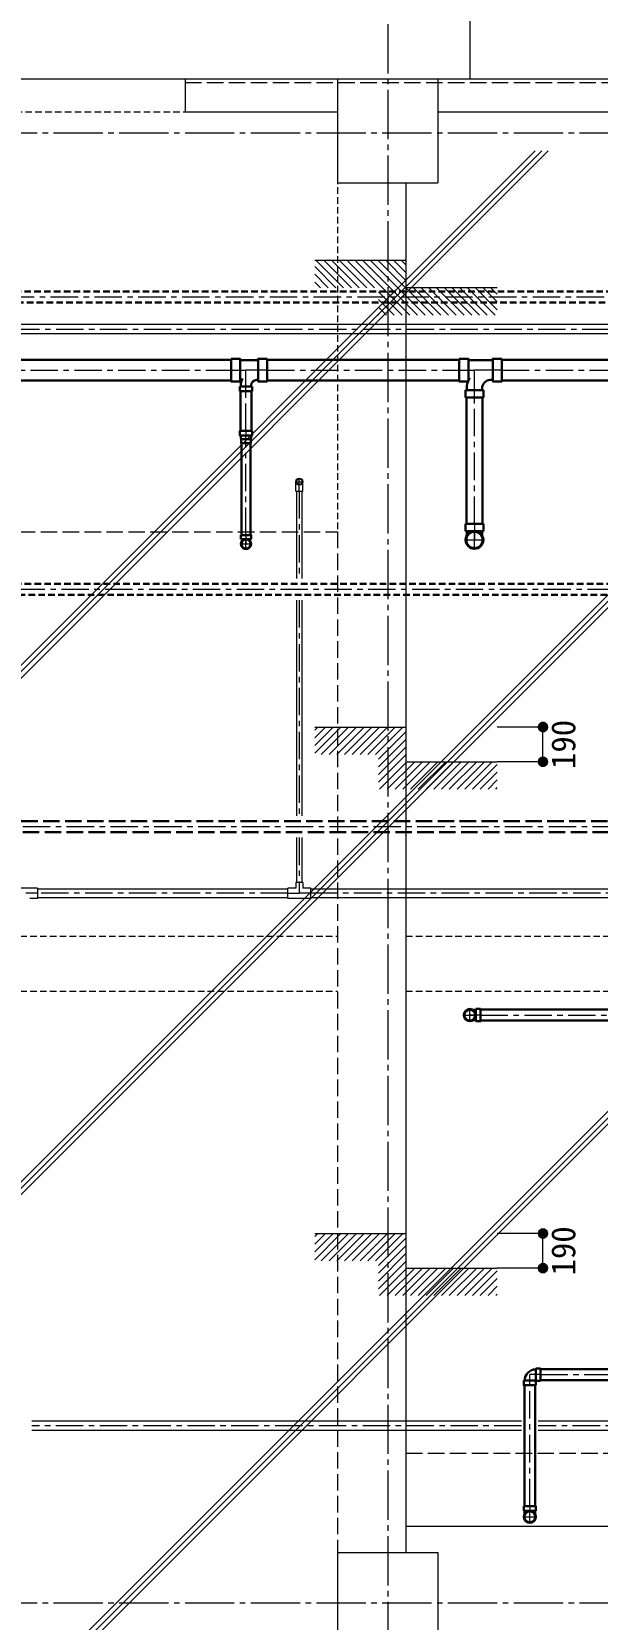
# Model space of a CAD drawing. Units: millimetres at full size. Extents: x -12803 to 120774, y -9413 to 101127.
# Drawn here: x 4799 to 7895, y 80592 to 89285 of the extents above; entities that cross this region are included whole.
import ezdxf
from ezdxf.enums import TextEntityAlignment as Align

# ---------------------------------------------------------------- set-up
doc = ezdxf.new("R2010")
doc.units = ezdxf.units.MM
doc.header["$LTSCALE"] = 30
for name, pattern in [('CHAIN1', [8, 5, -1, 1, -1]), ('CHAIN2', [12, 9, -1, 1, -1]), ('DASHED1', [1.8, 1.2, -0.6]), ('DASHED3', [4, 3, -1])]:
    doc.linetypes.add(name, pattern=pattern)
for name, color, linetype, lineweight in [('0-1_1-2', 7, 'Continuous', 15), ('0-9_1-1', 7, 'CHAIN2', 15), ('3-1_1-10', 7, 'Continuous', 15), ('9-1_配管－汚水１：硬質塩ビ管（ＤＶ）', 2, 'Continuous', 30), ('9-2_配管－給湯１２：ＨＴＬＰ（ＵＸ）', 3, 'Continuous', 20), ('9-3_配管－給水３：ＶＬＰ(ＶＤ)', 7, 'Continuous', 15)]:
    doc.layers.add(name, color=color, linetype=linetype, lineweight=lineweight)
doc.styles.add('ＭＳ ゴシック', font='')
doc.styles.get('ＭＳ ゴシック').set_extended_font_data('MS Gothic')

msp = doc.modelspace()

# ---------------------------------------------------------------- linework, layer by layer
at = {"layer": '0-1_1-2'}
for p, q in [((7198.23, 90032.27), (7198.23, 89027.27)), ((453.23, 89027.27), (32048.23, 89027.27)), ((5638.23, 89027.27), (5638.23, 88847.27)), ((7023.23, 89027.27), (7023.23, 88457.27)), ((5638.23, 88847.27), (6473.23, 88847.27)), ((7023.23, 88847.27), (12473.23, 88847.27)), ((6848.23, 88457.27), (6848.23, 80957.27)), ((6848.23, 81102.27), (12473.23, 81102.27)), ((6473.23, 80957.27), (6473.23, 77947.27))]:
    msp.add_line(p, q, dxfattribs=at)
at = {"layer": '0-1_1-2', "linetype": 'DASHED1'}
for p, q in [((6473.23, 89027.27), (6473.23, 86547.27)), ((4008.23, 88847.27), (5638.23, 88847.27)), ((848.23, 84332.27), (6473.23, 84332.27)), ((6848.23, 84332.27), (12573.23, 84332.27)), ((848.23, 84032.27), (6473.23, 84032.27)), ((6848.23, 84032.27), (12573.23, 84032.27))]:
    msp.add_line(p, q, dxfattribs=at)
at = {"layer": '0-1_1-2', "linetype": 'DASHED3'}
for p, q in [((5638.23, 89007.27), (31948.23, 89007.27)), ((4128.23, 86547.27), (6473.23, 86547.27)), ((6473.23, 86547.27), (6473.23, 80957.27)), ((6848.23, 81502.27), (12573.23, 81502.27))]:
    msp.add_line(p, q, dxfattribs=at)
at = {"layer": '0-1_1-2'}
for points in [[(6473.23, 89027.27), (6473.23, 88457.27), (7023.23, 88457.27)], [(6473.23, 80957.27), (7023.23, 80957.27), (7023.23, 80407.27)]]:
    msp.add_lwpolyline(points, dxfattribs=at)
at = {"layer": '0-9_1-1'}
for p, q in [((6748.23, 93287.27), (6748.23, 74432.27)), ((-3001.77, 88732.27), (42248.23, 88732.27)), ((-3001.77, 80682.27), (42248.23, 80682.27))]:
    msp.add_line(p, q, dxfattribs=at)
at = {"layer": '3-1_1-10'}
for p, q in [((1023.23, 76407.27), (13248.23, 88632.27)), ((1023.23, 76371.91), (13283.58, 88632.27)), ((4038.46, 85114.71), (7556.02, 88632.27)), ((4073.81, 85114.71), (7591.37, 88632.27)), ((4109.17, 85114.71), (7626.73, 88632.27)), ((4134.31, 82382.13), (10384.44, 88632.27)), ((4134.31, 82346.78), (10419.8, 88632.27)), ((4134.31, 82311.42), (10455.15, 88632.27)), ((4433.23, 79852.62), (13212.87, 88632.27)), ((6848.23, 88033.11), (6348.23, 88033.11)), ((6464.54, 87883.11), (6348.23, 87999.42)), ((6506.97, 87883.11), (6356.97, 88033.11)), ((6549.4, 87883.11), (6399.4, 88033.11)), ((6591.82, 87883.11), (6441.82, 88033.11)), ((6634.25, 87883.11), (6484.25, 88033.11)), ((6676.68, 87883.11), (6526.68, 88033.11)), ((6869.1, 87733.11), (6569.1, 88033.11)), ((6911.53, 87733.11), (6611.53, 88033.11)), ((6953.96, 87733.11), (6653.96, 88033.11)), ((6996.38, 87733.11), (6696.38, 88033.11)), ((6848.23, 87923.69), (6738.81, 88033.11)), ((6848.23, 87966.11), (6781.24, 88033.11)), ((6848.23, 88008.54), (6823.66, 88033.11)), ((6422.12, 87883.11), (6348.23, 87957)), ((6379.69, 87883.11), (6348.23, 87914.57)), ((6826.68, 87733.11), (6698.23, 87861.56)), ((6784.25, 87733.11), (6698.23, 87819.13)), ((7348.23, 87883.11), (6848.23, 87883.11)), ((7038.81, 87733.11), (6888.81, 87883.11)), ((7081.24, 87733.11), (6931.24, 87883.11)), ((7123.66, 87733.11), (6973.66, 87883.11)), ((7166.09, 87733.11), (7016.09, 87883.11)), ((7208.51, 87733.11), (7058.51, 87883.11)), ((7250.94, 87733.11), (7100.94, 87883.11)), ((7293.37, 87733.11), (7143.37, 87883.11)), ((7335.79, 87733.11), (7185.79, 87883.11)), ((7348.23, 87763.1), (7228.22, 87883.11)), ((7348.23, 87805.53), (7270.65, 87883.11)), ((7348.23, 87847.95), (7313.07, 87883.11)), ((6741.82, 87733.11), (6698.23, 87776.7)), ((6699.4, 87733.11), (6698.23, 87734.28)), ((6348.23, 85477.87), (6848.23, 85477.87)), ((6348.23, 85334.2), (6491.9, 85477.87)), ((6348.23, 85376.62), (6449.47, 85477.87)), ((6348.23, 85419.05), (6407.05, 85477.87)), ((6348.23, 85461.48), (6364.62, 85477.87)), ((6384.33, 85327.87), (6534.33, 85477.87)), ((6426.75, 85327.87), (6576.75, 85477.87)), ((6469.18, 85327.87), (6619.18, 85477.87)), ((6511.6, 85327.87), (6661.6, 85477.87)), ((6554.03, 85327.87), (6704.03, 85477.87)), ((6596.46, 85327.87), (6746.46, 85477.87)), ((6638.88, 85327.87), (6788.88, 85477.87)), ((6681.31, 85327.87), (6831.31, 85477.87)), ((6698.23, 85302.36), (6848.23, 85452.36)), ((7598.23, 85477.87), (7348.23, 85477.87)), ((7598.23, 85287.87), (7598.23, 85477.87)), ((6698.23, 85259.93), (6848.23, 85409.93)), ((6698.23, 85217.51), (6848.23, 85367.51)), ((6698.23, 85175.08), (6848.23, 85325.08)), ((6703.44, 85137.87), (6853.44, 85287.87)), ((6745.87, 85137.87), (6895.87, 85287.87)), ((6788.3, 85137.87), (6938.3, 85287.87)), ((6830.72, 85137.87), (6980.72, 85287.87)), ((6848.23, 85287.87), (7348.23, 85287.87)), ((6873.15, 85137.87), (7023.15, 85287.87)), ((6915.57, 85137.87), (7065.57, 85287.87)), ((6958, 85137.87), (7108, 85287.87)), ((7000.43, 85137.87), (7150.43, 85287.87)), ((7042.85, 85137.87), (7192.85, 85287.87)), ((7085.28, 85137.87), (7235.28, 85287.87)), ((7127.71, 85137.87), (7277.71, 85287.87)), ((7170.13, 85137.87), (7320.13, 85287.87)), ((7598.23, 85287.87), (7348.23, 85287.87)), ((7212.56, 85137.87), (7348.23, 85273.54)), ((7254.99, 85137.87), (7348.23, 85231.11)), ((7297.41, 85137.87), (7348.23, 85188.68)), ((7339.84, 85137.87), (7348.23, 85146.26)), ((6348.23, 82704.6), (6848.23, 82704.6)), ((6348.23, 82560.93), (6491.9, 82704.6)), ((6348.23, 82603.35), (6449.47, 82704.6)), ((6348.23, 82645.78), (6407.05, 82704.6)), ((6348.23, 82688.21), (6364.62, 82704.6)), ((6384.33, 82554.6), (6534.33, 82704.6)), ((6426.75, 82554.6), (6576.75, 82704.6)), ((6469.18, 82554.6), (6619.18, 82704.6)), ((6511.6, 82554.6), (6661.6, 82704.6)), ((6554.03, 82554.6), (6704.03, 82704.6)), ((6596.46, 82554.6), (6746.46, 82704.6)), ((6638.88, 82554.6), (6788.88, 82704.6)), ((6681.31, 82554.6), (6831.31, 82704.6)), ((6698.23, 82529.09), (6848.23, 82679.09)), ((7598.23, 82704.6), (7348.23, 82704.6)), ((7598.23, 82514.6), (7598.23, 82704.6)), ((6698.23, 82486.66), (6848.23, 82636.66)), ((6698.23, 82444.24), (6848.23, 82594.24)), ((6698.23, 82401.81), (6848.23, 82551.81)), ((6703.44, 82364.6), (6853.44, 82514.6)), ((6745.87, 82364.6), (6895.87, 82514.6)), ((6788.3, 82364.6), (6938.3, 82514.6)), ((6830.72, 82364.6), (6980.72, 82514.6)), ((6848.23, 82514.6), (7348.23, 82514.6)), ((6873.15, 82364.6), (7023.15, 82514.6)), ((6915.57, 82364.6), (7065.57, 82514.6)), ((6958, 82364.6), (7108, 82514.6)), ((7000.43, 82364.6), (7150.43, 82514.6)), ((7042.85, 82364.6), (7192.85, 82514.6)), ((7085.28, 82364.6), (7235.28, 82514.6)), ((7127.71, 82364.6), (7277.71, 82514.6)), ((7170.13, 82364.6), (7320.13, 82514.6)), ((7212.56, 82364.6), (7348.23, 82500.27)), ((7598.23, 82514.6), (7348.23, 82514.6)), ((7254.99, 82364.6), (7348.23, 82457.84)), ((7297.41, 82364.6), (7348.23, 82415.41)), ((7339.84, 82364.6), (7348.23, 82372.99))]:
    msp.add_line(p, q, dxfattribs=at)
at = {"layer": '3-1_1-10', "color": 4}
for points in [[(7573.96, 85495.5), (7568.23, 85477.87), (7588.96, 85449.34)], [(7588.96, 85449.34), (7568.23, 85477.87), (7573.96, 85460.23)], [(7588.96, 85506.4), (7573.96, 85495.5), (7622.5, 85495.5)], [(7573.96, 85495.5), (7588.96, 85449.34), (7622.5, 85495.5)], [(7607.5, 85506.4), (7588.96, 85506.4), (7622.5, 85495.5)], [(7588.96, 85449.34), (7607.5, 85449.34), (7622.5, 85495.5)], [(7607.5, 85449.34), (7622.5, 85460.23), (7622.5, 85495.5)], [(7622.5, 85495.5), (7622.5, 85460.23), (7628.23, 85477.87)], [(7568.23, 85287.87), (7622.5, 85305.5), (7573.96, 85305.5)], [(7622.5, 85270.23), (7622.5, 85305.5), (7568.23, 85287.87)], [(7568.23, 85287.87), (7573.96, 85270.23), (7622.5, 85270.23)], [(7588.96, 85316.4), (7573.96, 85305.5), (7622.5, 85305.5)], [(7607.5, 85316.4), (7588.96, 85316.4), (7622.5, 85305.5)], [(7628.23, 85287.87), (7622.5, 85305.5), (7622.5, 85270.23)], [(7607.5, 85259.34), (7622.5, 85270.23), (7573.96, 85270.23)], [(7607.5, 85259.34), (7573.96, 85270.23), (7588.96, 85259.34)], [(7573.96, 82722.23), (7568.23, 82704.6), (7588.96, 82676.07)], [(7588.96, 82676.07), (7568.23, 82704.6), (7573.96, 82686.97)], [(7588.96, 82733.13), (7573.96, 82722.23), (7622.5, 82722.23)], [(7573.96, 82722.23), (7588.96, 82676.07), (7622.5, 82722.23)], [(7607.5, 82733.13), (7588.96, 82733.13), (7622.5, 82722.23)], [(7588.96, 82676.07), (7607.5, 82676.07), (7622.5, 82722.23)], [(7607.5, 82676.07), (7622.5, 82686.97), (7622.5, 82722.23)], [(7622.5, 82722.23), (7622.5, 82686.97), (7628.23, 82704.6)], [(7573.96, 82532.23), (7568.23, 82514.6), (7588.96, 82543.13)], [(7568.23, 82514.6), (7622.5, 82496.97), (7588.96, 82543.13)], [(7568.23, 82514.6), (7573.96, 82496.97), (7622.5, 82496.97)], [(7607.5, 82486.07), (7622.5, 82496.97), (7573.96, 82496.97)], [(7607.5, 82486.07), (7573.96, 82496.97), (7588.96, 82486.07)], [(7588.96, 82543.13), (7622.5, 82496.97), (7607.5, 82543.13)], [(7622.5, 82532.23), (7607.5, 82543.13), (7622.5, 82496.97)], [(7628.23, 82514.6), (7622.5, 82532.23), (7622.5, 82496.97)]]:
    msp.add_solid(points, dxfattribs=at)
at = {"layer": '9-1_配管－汚水１：硬質塩ビ管（ＤＶ）', "linetype": 'DASHED1'}
for p, q in [((8412.54, 87862.27), (2084.88, 87862.27)), ((3475.73, 87802.27), (8412.54, 87802.27)), ((11276.23, 86262.02), (4241.23, 86262.02)), ((4241.23, 86202.02), (11276.23, 86202.02))]:
    msp.add_line(p, q, dxfattribs=at)
at = {"layer": '9-1_配管－汚水１：硬質塩ビ管（ＤＶ）', "color": 7, "linetype": 'CHAIN1', "lineweight": 15}
for p, q in [((8412.54, 87832.27), (3479.38, 87832.27)), ((4312.23, 87432.27), (5890.06, 87432.27)), ((5890.06, 87432.27), (5972.06, 87432.27)), ((6088.06, 87432.27), (5972.06, 87432.27)), ((5972.06, 87317.27), (5972.06, 87432.27)), ((6088.06, 87432.27), (7140.23, 87432.27)), ((7140.23, 87432.27), (7223.23, 87432.27)), ((7373.23, 87432.27), (7223.23, 87432.27)), ((7223.23, 87282.27), (7223.23, 87432.27)), ((7373.23, 87432.27), (8252.23, 87432.27)), ((5972.06, 87100), (5972.06, 87317.27)), ((7223.23, 86590.27), (7223.23, 87282.27)), ((5972.06, 87100), (5972.06, 87066.5)), ((5972.06, 87033), (5972.06, 87066.5)), ((5972.06, 86529.27), (5972.06, 87033)), ((7223.23, 86590.27), (7223.23, 86502.27)), ((5972.06, 86529.27), (5972.06, 86480.27)), ((5972.06, 86451.47), (5972.06, 86509.07)), ((7169.83, 86502.27), (7276.63, 86502.27)), ((7223.23, 86448.87), (7223.23, 86555.67)), ((5943.26, 86480.27), (6000.86, 86480.27)), ((4241.23, 86232.02), (11276.23, 86232.02)), ((1870.23, 84932.27), (13591.88, 84932.27)), ((7162.23, 83900.54), (7234.23, 83900.54)), ((7198.23, 83864.54), (7198.23, 83936.54)), ((7256.23, 83900.54), (7198.23, 83900.54)), ((7256.23, 83900.54), (10282.23, 83900.54)), ((7526.23, 81873.73), (7526.23, 81931.73)), ((7584.23, 81931.73), (7526.23, 81931.73)), ((7584.23, 81931.73), (11219.87, 81931.73)), ((7526.23, 81211.27), (7526.23, 81873.73)), ((7526.23, 81211.27), (7526.23, 81183.27)), ((7490.23, 81153.27), (7562.23, 81153.27)), ((7526.23, 81117.27), (7526.23, 81189.27))]:
    msp.add_line(p, q, dxfattribs=at)
at = {"layer": '9-1_配管－汚水１：硬質塩ビ管（ＤＶ）'}
for p, q in [((5890.06, 87489.27), (4312.23, 87489.27)), ((6038.06, 87486.17), (5940.06, 87486.17)), ((7140.23, 87489.27), (6088.06, 87489.27)), ((7323.23, 87486.17), (7190.23, 87486.17)), ((8252.23, 87489.27), (7373.23, 87489.27)), ((4312.23, 87375.27), (5890.06, 87375.27)), ((5940.06, 87378.37), (5949.7, 87378.37)), ((6030.5, 87378.37), (6038.06, 87378.37)), ((6088.06, 87375.27), (7140.23, 87375.27)), ((7190.23, 87378.37), (7190.68, 87378.37)), ((7311.55, 87378.37), (7323.23, 87378.37)), ((7373.23, 87375.27), (8252.23, 87375.27)), ((5938.56, 87342.27), (6005.56, 87342.27)), ((5942.06, 87317.27), (5942.06, 87100)), ((5943.38, 87348.55), (5943.38, 87342.27)), ((6000.58, 87348.45), (6000.58, 87342.27)), ((6002.06, 87100), (6002.06, 87317.27)), ((7174.73, 87322.27), (7271.73, 87322.27)), ((7178.73, 87282.27), (7178.73, 86590.27)), ((7180.92, 87332.23), (7180.92, 87322.27)), ((7265.31, 87332.13), (7265.31, 87322.27)), ((7267.73, 86590.27), (7267.73, 87282.27)), ((5941.81, 87075), (5945.06, 87055)), ((5948.06, 87033), (5948.06, 86529.27)), ((5996.06, 86529.27), (5996.06, 87033)), ((6002.31, 87075), (5999.06, 87055)), ((7174.73, 86550.27), (7174.73, 86590.27)), ((5944.06, 86507.27), (5944.06, 86529.27)), ((5944.06, 86507.27), (5964.64, 86507.27)), ((5949.56, 86507.27), (5949.56, 86496.93)), ((6000.06, 86507.27), (5979.47, 86507.27)), ((5994.56, 86507.27), (5994.56, 86496.93)), ((7174.73, 86550.27), (7216.28, 86550.27)), ((7181.23, 86550.27), (7181.23, 86526.52)), ((7271.73, 86550.27), (7230.17, 86550.27)), ((7265.23, 86550.27), (7265.23, 86526.52)), ((7231.23, 83929.04), (7215.83, 83929.04)), ((7231.23, 83934.04), (7256.23, 83934.04)), ((7231.23, 83934.04), (7231.23, 83906.31)), ((7231.23, 83867.04), (7231.23, 83894.77)), ((10282.23, 83930.54), (7256.23, 83930.54)), ((7231.23, 83872.04), (7215.83, 83872.04)), ((7256.23, 83870.54), (10282.23, 83870.54)), ((7492.73, 81898.73), (7559.73, 81898.73)), ((7559.73, 81873.73), (7559.73, 81898.73)), ((7584.23, 81898.23), (7584.23, 81965.23)), ((11219.87, 81961.73), (7584.23, 81961.73)), ((7584.23, 81901.73), (11219.87, 81901.73)), ((7496.23, 81873.73), (7496.23, 81211.27)), ((7556.23, 81211.27), (7556.23, 81873.73)), ((7492.73, 81186.27), (7492.73, 81211.27)), ((7492.73, 81186.27), (7520.46, 81186.27)), ((7497.73, 81186.27), (7497.73, 81170.87)), ((7559.73, 81186.27), (7531.99, 81186.27)), ((7554.73, 81186.27), (7554.73, 81170.87))]:
    msp.add_line(p, q, dxfattribs=at)
at = {"layer": '9-1_配管－汚水１：硬質塩ビ管（ＤＶ）', "linetype": 'DASHED3'}
for p, q in [((13591.88, 84962.27), (1870.23, 84962.27)), ((1870.23, 84902.27), (13591.88, 84902.27))]:
    msp.add_line(p, q, dxfattribs=at)
at = {"layer": '9-1_配管－汚水１：硬質塩ビ管（ＤＶ）'}
for points in [[(5890.06, 87494.27), (5890.06, 87370.27), (5940.06, 87370.27), (5940.06, 87494.27)], [(6088.06, 87494.27), (6088.06, 87370.27), (6038.06, 87370.27), (6038.06, 87494.27)], [(7140.23, 87494.27), (7140.23, 87370.27), (7190.23, 87370.27), (7190.23, 87494.27)], [(7373.23, 87494.27), (7373.23, 87370.27), (7323.23, 87370.27), (7323.23, 87494.27)], [(6005.56, 87100), (6005.56, 87075), (5938.56, 87075), (5938.56, 87100)], [(5999.06, 87055), (5999.06, 87033), (5945.06, 87033), (5945.06, 87055)]]:
    msp.add_lwpolyline(points, close=True, dxfattribs=at)
for points in [[(5938.56, 87342.27), (5938.56, 87317.27), (6005.56, 87317.27), (6005.56, 87342.27)], [(7174.73, 87322.27), (7174.73, 87282.27), (7271.73, 87282.27), (7271.73, 87322.27)], [(7174.73, 86590.27), (7271.73, 86590.27), (7271.73, 86550.27)], [(5944.06, 86529.27), (6000.06, 86529.27), (6000.06, 86507.27)], [(7256.23, 83934.04), (7256.23, 83867.04), (7231.23, 83867.04)], [(7559.73, 81873.73), (7492.73, 81873.73), (7492.73, 81898.73)], [(7584.23, 81898.23), (7559.23, 81898.23), (7559.23, 81965.23), (7584.23, 81965.23)], [(7492.73, 81211.27), (7559.73, 81211.27), (7559.73, 81186.27)]]:
    msp.add_lwpolyline(points, dxfattribs=at)
for centre, radius in [((5972.06, 86480.27), 28), ((5972.06, 86480.27), 24), ((7223.23, 86502.27), 48.5), ((7223.23, 86502.27), 44.5), ((7198.23, 83900.54), 33.5), ((7198.23, 83900.54), 30), ((7526.23, 81153.27), 30)]:
    msp.add_circle(centre, radius, dxfattribs=at)
for centre, radius, start, end in [((6018.18, 87348.55), 74.8, 150, 180), ((6030.5, 87348.45), 29.92, 90, 180), ((7296.52, 87332.23), 115.6, 150, 180), ((7311.55, 87332.13), 46.24, 90, 180), ((7559.23, 81898.73), 61.5, 90, 180), ((7559.23, 81898.73), 4.5, 90, 180), ((7526.23, 81153.27), 33.5, 0, 180), ((7526.23, 81153.27), 33.5, 180, 270), ((7526.23, 81153.27), 33.5, 270, 0)]:
    msp.add_arc(centre, radius, start, end, dxfattribs=at)
at = {"layer": '9-2_配管－給湯１２：ＨＴＬＰ（ＵＸ）'}
for p, q in [((8025.47, 87681.57), (3492.23, 87681.57)), ((3492.23, 87632.97), (8025.47, 87632.97)), ((7481.23, 81676.3), (4799.8, 81676.3)), ((4799.8, 81627.7), (7481.23, 81627.7)), ((11267.04, 81676.3), (7571.23, 81676.3)), ((7571.23, 81627.7), (11279.62, 81627.7))]:
    msp.add_line(p, q, dxfattribs=at)
at = {"layer": '9-2_配管－給湯１２：ＨＴＬＰ（ＵＸ）', "color": 7, "linetype": 'CHAIN1', "lineweight": 15}
for p, q in [((3492.23, 87657.27), (8025.47, 87657.27)), ((7481.23, 81652), (4799.8, 81652)), ((11270.71, 81652), (7571.23, 81652))]:
    msp.add_line(p, q, dxfattribs=at)
at = {"layer": '9-3_配管－給水３：ＶＬＰ(ＶＤ)'}
for p, q in [((6244.64, 86769.34), (6244.64, 86821.34)), ((6244.64, 86769.34), (6283.64, 86769.34)), ((6248.64, 86769.34), (6248.64, 86292.02)), ((6279.64, 86292.02), (6279.64, 86769.34)), ((6283.64, 86769.34), (6283.64, 86821.34)), ((6248.64, 86172.02), (6248.64, 84992.27)), ((6279.64, 84992.27), (6279.64, 86172.02)), ((6248.64, 84872.27), (6248.64, 84627.27)), ((6279.64, 84627.27), (6279.64, 84872.27)), ((4830.9, 84595.27), (4830.9, 84539.27)), ((6201.14, 84590.42), (4830.9, 84590.42)), ((6283.64, 84627.27), (6244.64, 84627.27)), ((6283.64, 84627.27), (6283.64, 84595.27)), ((6327.14, 84595.27), (6283.64, 84595.27)), ((6327.14, 84539.27), (6327.14, 84595.27)), ((8873.31, 84590.42), (6327.14, 84590.42)), ((4830.9, 84539.27), (4789.4, 84539.27)), ((4830.9, 84544.12), (6201.14, 84544.12)), ((6327.14, 84544.12), (8873.31, 84544.12))]:
    msp.add_line(p, q, dxfattribs=at)
at = {"layer": '9-3_配管－給水３：ＶＬＰ(ＶＤ)', "linetype": 'CHAIN1'}
for p, q in [((6245.54, 86821.34), (6282.74, 86821.34)), ((6264.14, 86802.74), (6264.14, 86839.94)), ((6264.14, 86769.34), (6264.14, 86821.34)), ((6264.14, 86769.34), (6264.14, 86292.02)), ((6264.14, 86172.02), (6264.14, 84992.27)), ((6264.14, 84872.27), (6264.14, 84627.27)), ((6264.14, 84627.27), (6264.14, 84567.27)), ((4830.9, 84567.27), (4765.9, 84567.27)), ((6201.14, 84567.27), (4830.9, 84567.27)), ((6201.14, 84567.27), (6264.14, 84567.27)), ((6327.14, 84567.27), (6264.14, 84567.27)), ((8873.31, 84567.27), (6327.14, 84567.27))]:
    msp.add_line(p, q, dxfattribs=at)
at = {"layer": '9-3_配管－給水３：ＶＬＰ(ＶＤ)'}
for points in [[(4830.9, 84595.27), (4700.9, 84595.27), (4700.9, 84539.27)], [(6244.64, 84627.27), (6244.64, 84595.27), (6201.14, 84595.27)], [(6327.14, 84539.27), (6201.14, 84539.27), (6201.14, 84595.27)]]:
    msp.add_lwpolyline(points, dxfattribs=at)
for radius in [19.5, 15.5]:
    msp.add_circle((6264.14, 86821.34), radius, dxfattribs=at)

# ---------------------------------------------------------------- texts
at = {"layer": '3-1_1-10', "style": 'ＭＳ ゴシック'}
for p in [(7815.05, 85247.87), (7815.05, 82474.6)]:
    msp.add_text('190', height=132, rotation=90, dxfattribs=at).set_placement(p, align=Align.BOTTOM_LEFT)

doc.saveas('drawing.dxf')
